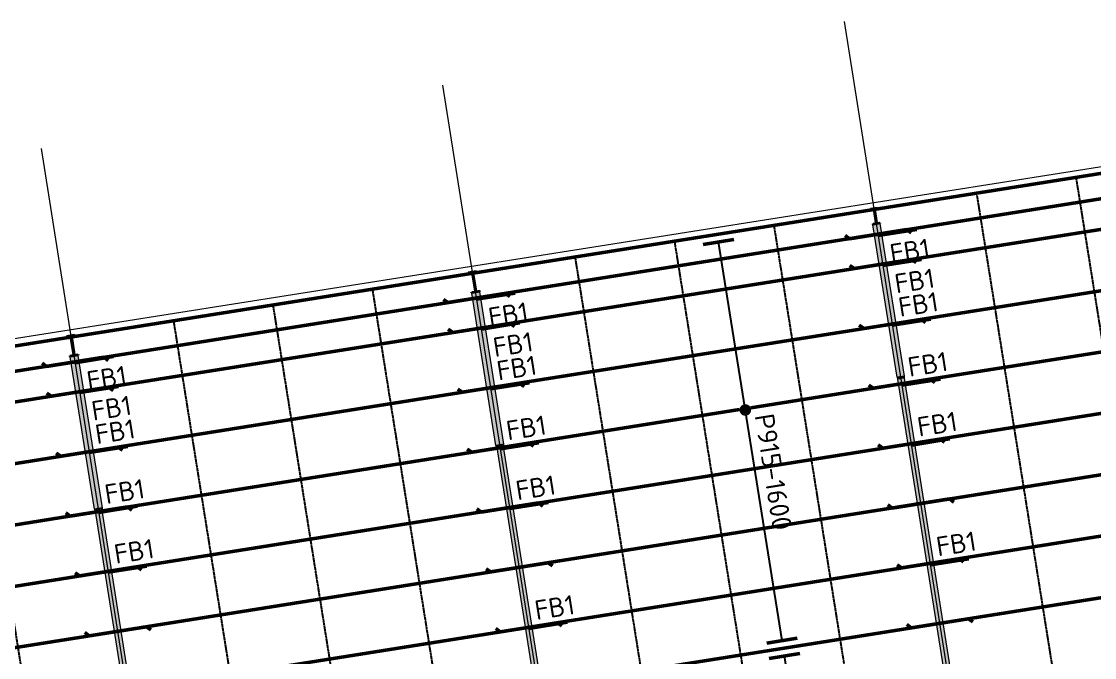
# Model space of a CAD drawing. Header units: millimetres. Extents: x 632 to 248581, y -2790 to 4057238.
# Drawn here: x 82256 to 109969, y 4038276 to 4054704 of the extents above; entities that cross this region are included whole.
import ezdxf

# ---------------------------------------------------------------- set-up
doc = ezdxf.new("R2010")
doc.units = ezdxf.units.MM
doc.linetypes.add('Dash', pattern=[7, 5, -2])
doc.linetypes.add('Hidden', pattern=[4, 3, -1])
for name, color, linetype, lineweight in [('S-280-A_STRUCT_FRAME', 2, 'Continuous', 18), ('S-280-M_COLUMN', 52, 'Continuous', 13), ('S-280-M_STRUCT_FRAME', 12, 'Continuous', 13), ('Z-000-T_TEXT', 131, 'Continuous', 25), ('Z-030-M_GRID', 191, 'Continuous', 13), ('Z-060-M_DETAIL', 92, 'Continuous', 25)]:
    doc.layers.add(name, color=color, linetype=linetype, lineweight=lineweight)
doc.styles.add('ISOCPEUR_2', font='isocpeur.ttf', dxfattribs={"height": 500})
doc.styles.add('ISOCPEUR_3', font='isocpeur.ttf', dxfattribs={"height": 2.5})

# ---------------------------------------------------------------- blocks, each defined once
blk = doc.blocks.new('NRP_Framing-Steel-Purlin C - P946 - EC250-24-4133020-S6_011 - UPPER PURLIN PLAN - PART 3')
at = {"layer": 'S-280-M_STRUCT_FRAME', "color": 1, "lineweight": 50}
blk.add_line((-2235857, 4052639), (-2325947, 4038306), dxfattribs=at)
blk.add_line((-2235857, 4052639), (-2325947, 4038306), dxfattribs=at)
blk = doc.blocks.new('NRP_Framing-Steel-Purlin Z - P916 - EZ250-24-4046602-S6_011 - UPPER PURLIN PLAN - PART 3')
at = {"layer": 'S-280-M_STRUCT_FRAME', "color": 1, "lineweight": 50}
for p, q in [((-2239754, 4041060), (-2252420, 4039044)), ((-2239640, 4040977), (-2239754, 4041060)), ((-2252420, 4039044), (-2252534, 4039127))]:
    blk.add_line(p, q, dxfattribs=at)
blk = doc.blocks.new('NRP_Framing-Steel-Purlin Z - P915 - EZ250-19-4046629-S6_011 - UPPER PURLIN PLAN - PART 3')
at = {"layer": 'S-280-M_STRUCT_FRAME', "color": 3, "lineweight": 50}
for p, q in [((-2250939, 4039280), (-2262790, 4037395)), ((-2250824, 4039198), (-2250939, 4039280)), ((-2262790, 4037395), (-2262904, 4037477))]:
    blk.add_line(p, q, dxfattribs=at)
blk = doc.blocks.new('NRP_Framing-Steel-Purlin Z - P916 - EZ250-24-V1-S6_011 - UPPER PURLIN PLAN - PART 3')
at = {"layer": 'S-280-M_STRUCT_FRAME', "color": 1, "lineweight": 50}
for p, q in [((-2240734, 4047244), (-2246196, 4046375)), ((-2240619, 4047162), (-2240734, 4047244)), ((-2246480, 4046330), (-2253400, 4045229)), ((-2253400, 4045229), (-2253514, 4045312))]:
    blk.add_line(p, q, dxfattribs=at)
blk = doc.blocks.new('NRP_Framing-Steel-Purlin Z - P915 - EZ250-19-V2-S6_011 - UPPER PURLIN PLAN - PART 3')
at = {"layer": 'S-280-M_STRUCT_FRAME', "color": 3, "lineweight": 50}
for p, q in [((-2251918, 4045465), (-2256564, 4044726)), ((-2251804, 4045382), (-2251918, 4045465)), ((-2256851, 4044680), (-2263769, 4043579)), ((-2263769, 4043579), (-2263884, 4043662))]:
    blk.add_line(p, q, dxfattribs=at)
blk = doc.blocks.new('NRP_Bridging Plan _v2_ - 3 Rows-4056164-S6_011 - UPPER PURLIN PLAN - PART 3')
at = {"layer": 'Z-060-M_DETAIL', "linetype": 'Hidden'}
for p, q in [((2270, -10100), (2270, 9588)), ((4870, -10100), (4870, 9588)), ((7470, -10100), (7470, 9588))]:
    blk.add_line(p, q, dxfattribs=at)
blk = doc.blocks.new('NRP_Extent _v2_ - 1-200-4253864-S6_011 - UPPER PURLIN PLAN - PART 3')
at = {"layer": 'Z-060-M_DETAIL'}
blk.add_hatch(color=256, dxfattribs=at).paths.add_polyline_path([(145, -39), (150, 0), (145, 39), (130, 75), (106, 106), (75, 130), (39, 145), (0, 150), (-39, 145), (-75, 130), (-106, 106), (-130, 75), (-145, 39), (-150, 0), (-145, -39), (-130, -75), (-106, -106), (-75, -130), (-39, -145), (0, -150), (39, -145), (75, -130), (106, -106), (130, -75)])
at = {"layer": 'Z-060-M_DETAIL', "lineweight": 50}
for p, q in [((-4395, -400), (-4395, 400)), ((6032, -400), (6032, 400))]:
    blk.add_line(p, q, dxfattribs=at)
at = {"layer": 'Z-060-M_DETAIL'}
blk.add_line((6032, 0), (-4395, 0), dxfattribs=at)
blk = doc.blocks.new('NRP_Extent _v2_ - 1-200-4253866-S6_011 - UPPER PURLIN PLAN - PART 3')
at = {"layer": 'Z-060-M_DETAIL'}
blk.add_hatch(color=256, dxfattribs=at).paths.add_polyline_path([(145, -39), (150, 0), (145, 39), (130, 75), (106, 106), (75, 130), (39, 145), (0, 150), (-39, 145), (-75, 130), (-106, 106), (-130, 75), (-145, 39), (-150, 0), (-145, -39), (-129, -76), (-106, -106), (-75, -130), (-39, -145), (0, -150), (39, -145), (75, -130), (106, -106), (130, -75)])
at = {"layer": 'Z-060-M_DETAIL', "lineweight": 50}
for p, q in [((-3358, -400), (-3358, 400)), ((5087, -400), (5087, 400))]:
    blk.add_line(p, q, dxfattribs=at)
at = {"layer": 'Z-060-M_DETAIL'}
blk.add_line((5087, 0), (-3358, 0), dxfattribs=at)
blk = doc.blocks.new('NRP_Fly Brace BN - FB1-4028766-S6_011 - UPPER PURLIN PLAN - PART 3')
at = {"layer": 'Z-000-T_TEXT'}
blk.add_line((0, 0), (5, 0), dxfattribs=at)
at = {"layer": 'Z-000-T_TEXT', "lineweight": 13, "insert": (1.11, 3.49), "char_height": 2.5, "width": 6.0928, "attachment_point": 1, "style": 'ISOCPEUR_3'}
blk.add_mtext('FB1', dxfattribs=at)
blk = doc.blocks.new('NRP_Fly Brace BN - FB1-4067984-S6_011 - UPPER PURLIN PLAN - PART 3')
at = {"layer": 'Z-000-T_TEXT'}
blk.add_line((0, 0), (5, 0), dxfattribs=at)
at = {"layer": 'Z-000-T_TEXT', "lineweight": 13, "insert": (1.11, -1.27), "char_height": 2.5, "width": 6.0928, "attachment_point": 1, "style": 'ISOCPEUR_3'}
blk.add_mtext('FB1', dxfattribs=at)

msp = doc.modelspace()

# ---------------------------------------------------------------- hatches: boundary and pattern name
at = {"layer": 'S-280-M_COLUMN'}
for points in [[(104251.7, 4049462.8), (104427.5, 4049490.7), (104425.5, 4049503.3), (104346.8, 4049492.4), (104342.1, 4049495.9), (104339.7, 4049501.3), (104284.3, 4049860.7), (104287.7, 4049865.5), (104293.1, 4049867.9), (104365.9, 4049879.4), (104363.9, 4049892.1), (104188.1, 4049864.2), (104190.1, 4049851.6), (104268.8, 4049862.5), (104273.6, 4049859), (104276, 4049853.6), (104331.3, 4049494.2), (104327.9, 4049489.4), (104322.5, 4049487), (104249.7, 4049475.5)], [(93884.7, 4047697.5), (94091.1, 4047730.2), (94089.1, 4047743.2), (93997.2, 4047730.6), (93991.4, 4047734.8), (93988.4, 4047741.4), (93915.1, 4048216.6), (93919.3, 4048222.5), (93925.9, 4048225.4), (94010.6, 4048238.8), (94008.5, 4048251.9), (93802.1, 4048219.2), (93804.2, 4048206.1), (93896, 4048218.8), (93901.9, 4048214.5), (93904.8, 4048207.9), (93978.2, 4047732.7), (93973.9, 4047726.9), (93967.3, 4047723.9), (93882.7, 4047710.5)], [(83514, 4046054.9), (83720.4, 4046087.6), (83718.4, 4046100.6), (83626.5, 4046087.9), (83620.6, 4046092.2), (83617.7, 4046098.8), (83544.3, 4046574), (83548.6, 4046579.9), (83555.2, 4046582.8), (83639.9, 4046596.2), (83637.8, 4046609.2), (83431.4, 4046576.6), (83433.4, 4046563.5), (83525.3, 4046576.2), (83531.1, 4046571.9), (83534.1, 4046565.3), (83607.5, 4046090.1), (83603.2, 4046084.2), (83596.6, 4046081.3), (83511.9, 4046067.9)]]:
    msp.add_hatch(color=256, dxfattribs=at).paths.add_polyline_path(points)
at = {"layer": 'S-280-M_STRUCT_FRAME'}
for points in [[(104871, 4045514.6), (105058.6, 4045544.3), (104435, 4049482), (104247.3, 4049452.3), (104766.9, 4046171.8)], [(94092.6, 4047720.8), (93886.2, 4047688.1), (94509.9, 4043750.5), (94716.3, 4043783.2)], [(84139.2, 4042107.8), (84345.6, 4042140.5), (83721.9, 4046078.2), (83515.5, 4046045.5), (84134.9, 4042134.5)], [(104877, 4045476.4), (104886.4, 4045477.9), (104879.1, 4045514.6), (104871.2, 4045513.3)], [(106673.3, 4034196.6), (106842.2, 4034223.3), (105049.3, 4045542.5), (104880.4, 4045515.7), (106668.6, 4034225.7)], [(105055.3, 4045504.7), (105064.7, 4045506.2), (105058.6, 4045543), (105049.5, 4045541.6), (105054, 4045513)], [(105064.9, 4045504.9), (105064.7, 4045506.2), (105055.5, 4045503.6)], [(94516.9, 4043706.1), (94535.7, 4043709.1), (94528.7, 4043752.3), (94510.1, 4043749.3)], [(96302.5, 4032554), (96471.4, 4032580.7), (94697.6, 4043779.8), (94528.7, 4043753.1), (96064, 4034060)], [(94704.6, 4043735.8), (94723.3, 4043738.8), (94716.3, 4043782), (94697.7, 4043779), (94704.5, 4043736.3)], [(94723.5, 4043737.7), (94723.3, 4043738.8), (94713.7, 4043736.3)], [(84146.2, 4042063.5), (84165, 4042066.5), (84158, 4042109.7), (84139.4, 4042106.7)], [(85931.8, 4030911.4), (86100.7, 4030938.1), (84326.9, 4042137.2), (84158, 4042110.4)], [(84333.9, 4042093.2), (84352.6, 4042096.2), (84345.6, 4042139.4), (84327.3, 4042134.5), (84333.8, 4042093.6)], [(84352.8, 4042095.1), (84352.6, 4042096.2), (84343, 4042093.6)]]:
    msp.add_hatch(color=9, dxfattribs=at).paths.add_polyline_path(points)

# ---------------------------------------------------------------- linework, layer by layer
at = {"layer": 'S-280-M_COLUMN', "lineweight": 35}
for p, q in [((104188.1, 4049864.2), (104363.9, 4049892.1)), ((104190.1, 4049851.6), (104188.1, 4049864.2)), ((104262.9, 4049863.1), (104190.1, 4049851.6)), ((104332, 4049500), (104276, 4049853.6)), ((104283.7, 4049854.9), (104339.7, 4049501.3)), ((104365.9, 4049879.4), (104293.1, 4049867.9)), ((104363.9, 4049892.1), (104365.9, 4049879.4)), ((104249.7, 4049475.5), (104322.5, 4049487)), ((104251.7, 4049462.8), (104249.7, 4049475.5)), ((104427.5, 4049490.7), (104251.7, 4049462.8)), ((104352.7, 4049491.8), (104425.5, 4049503.3)), ((104425.5, 4049503.3), (104427.5, 4049490.7)), ((93802.1, 4048219.2), (94008.5, 4048251.9)), ((93804.2, 4048206.1), (93802.1, 4048219.2)), ((93888.8, 4048219.5), (93804.2, 4048206.1)), ((93978.9, 4047739.9), (93904.8, 4048207.9)), ((93914.3, 4048209.4), (93988.4, 4047741.4)), ((94010.6, 4048238.8), (93925.9, 4048225.4)), ((94008.5, 4048251.9), (94010.6, 4048238.8)), ((93882.7, 4047710.5), (93967.3, 4047723.9)), ((93884.7, 4047697.5), (93882.7, 4047710.5)), ((94091.1, 4047730.2), (93884.7, 4047697.5)), ((94004.4, 4047729.8), (94089.1, 4047743.2)), ((94089.1, 4047743.2), (94091.1, 4047730.2)), ((83431.4, 4046576.6), (83637.8, 4046609.2)), ((83433.4, 4046563.5), (83431.4, 4046576.6)), ((83518.1, 4046576.9), (83433.4, 4046563.5)), ((83608.2, 4046097.3), (83534.1, 4046565.3)), ((83543.6, 4046566.8), (83617.7, 4046098.8)), ((83639.9, 4046596.2), (83555.2, 4046582.8)), ((83637.8, 4046609.2), (83639.9, 4046596.2)), ((83511.9, 4046067.9), (83596.6, 4046081.3)), ((83514, 4046054.9), (83511.9, 4046067.9)), ((83720.4, 4046087.6), (83514, 4046054.9)), ((83633.7, 4046087.2), (83718.4, 4046100.6)), ((83718.4, 4046100.6), (83720.4, 4046087.6))]:
    msp.add_line(p, q, dxfattribs=at)
for centre, radius, start, end in [((104264.7, 4049851.8), 11.4, 9.00033, 99.00033), ((104294.9, 4049856.6), 11.4, 99.00033, 189.00033), ((104320.7, 4049498.3), 11.4, 279.00033, 9.00033), ((104350.9, 4049503), 11.4, 189.00033, 279.00033), ((93891, 4048205.7), 14, 9.00033, 99.00033), ((93928.1, 4048211.6), 14, 99.00033, 189.00033), ((93965.1, 4047737.8), 14, 279.00033, 9.00033), ((94002.2, 4047743.6), 14, 189.00033, 279.00033), ((83520.3, 4046563.1), 14, 9.00033, 99.00033), ((83557.4, 4046569), 14, 99.00033, 189.00033), ((83594.4, 4046095.1), 14, 279.00033, 9.00033), ((83631.5, 4046101), 14, 189.00033, 279.00033)]:
    msp.add_arc(centre, radius, start, end, dxfattribs=at)
at = {"layer": 'S-280-M_STRUCT_FRAME', "color": 55}
for p, q in [((104247.3, 4049452.3), (104435, 4049482)), ((105058.6, 4045544.3), (104435, 4049482)), ((104871, 4045514.6), (104247.3, 4049452.3)), ((93886.2, 4047688.1), (94092.6, 4047720.8)), ((94509.9, 4043750.5), (93886.2, 4047688.1)), ((94716.3, 4043783.2), (94092.6, 4047720.8)), ((83515.5, 4046045.5), (83721.9, 4046078.2)), ((84139.2, 4042107.8), (83515.5, 4046045.5)), ((84345.6, 4042140.5), (83721.9, 4046078.2)), ((105058.6, 4045544.3), (104871, 4045514.6)), ((104871, 4045514.6), (104871.2, 4045513.3)), ((104871.2, 4045513.3), (104880.6, 4045514.8)), ((104871.2, 4045513.3), (104877, 4045476.4)), ((104886.4, 4045477.9), (104877, 4045476.4)), ((104877, 4045476.4), (104877.2, 4045475.2)), ((104877.2, 4045475.2), (104886.6, 4045476.7)), ((104880.4, 4045515.7), (105049.3, 4045542.5)), ((106673.3, 4034196.6), (104880.4, 4045515.7)), ((106842.2, 4034223.3), (105049.3, 4045542.5)), ((105049.5, 4045541.6), (105058.8, 4045543.1)), ((105064.7, 4045506.2), (105055.3, 4045504.7)), ((105055.5, 4045503.4), (105064.9, 4045504.9)), ((105058.8, 4045543.1), (105058.6, 4045544.3)), ((105064.7, 4045506.2), (105058.8, 4045543.1)), ((105064.9, 4045504.9), (105064.7, 4045506.2)), ((94716.3, 4043783.2), (94509.9, 4043750.5)), ((94509.9, 4043750.5), (94510.1, 4043749.3)), ((94510.1, 4043749.3), (94528.8, 4043752.3)), ((94510.1, 4043749.3), (94516.9, 4043706.1)), ((94535.7, 4043709.1), (94516.9, 4043706.1)), ((94516.9, 4043706.1), (94517.1, 4043705)), ((94517.1, 4043705), (94535.9, 4043708)), ((94528.7, 4043753.1), (94697.6, 4043779.8)), ((96302.5, 4032554), (94528.7, 4043753.1)), ((96471.4, 4032580.7), (94697.6, 4043779.8)), ((94697.7, 4043779), (94716.5, 4043782)), ((94723.3, 4043738.8), (94704.6, 4043735.8)), ((94704.8, 4043734.7), (94723.5, 4043737.7)), ((94716.5, 4043782), (94716.3, 4043783.2)), ((94723.3, 4043738.8), (94716.5, 4043782)), ((94723.5, 4043737.7), (94723.3, 4043738.8)), ((84345.6, 4042140.5), (84139.2, 4042107.8)), ((84139.2, 4042107.8), (84139.4, 4042106.7)), ((84139.4, 4042106.7), (84158.1, 4042109.7)), ((84139.4, 4042106.7), (84146.2, 4042063.5)), ((84165, 4042066.5), (84146.2, 4042063.5)), ((84146.2, 4042063.5), (84146.4, 4042062.4)), ((84146.4, 4042062.4), (84165.1, 4042065.3)), ((84158, 4042110.4), (84326.9, 4042137.2)), ((85931.8, 4030911.4), (84158, 4042110.4)), ((86100.7, 4030938.1), (84326.9, 4042137.2)), ((84327, 4042136.4), (84345.8, 4042139.4)), ((84352.6, 4042096.2), (84333.9, 4042093.2)), ((84334, 4042092.1), (84352.8, 4042095.1)), ((84345.8, 4042139.4), (84345.6, 4042140.5)), ((84352.6, 4042096.2), (84345.8, 4042139.4)), ((84352.8, 4042095.1), (84352.6, 4042096.2))]:
    msp.add_line(p, q, dxfattribs=at)
at = {"layer": 'S-280-M_STRUCT_FRAME', "color": 55, "linetype": 'Dash'}
for p, q in [((104880.6, 4045514.8), (104960.5, 4045527.5)), ((104966.4, 4045490.6), (104886.5, 4045477.9)), ((104886.6, 4045476.7), (105055.4, 4045503.4)), ((104960.5, 4045527.5), (104966.4, 4045490.6)), ((104969.5, 4045528.9), (105049.4, 4045541.6)), ((104969.5, 4045528.9), (104969.5, 4045529)), ((104975.3, 4045492), (104969.5, 4045528.9)), ((105055.2, 4045504.7), (104975.3, 4045492)), ((94528.9, 4043752.3), (94608.5, 4043764.9)), ((94615.4, 4043721.7), (94535.7, 4043709.1)), ((94535.9, 4043708), (94704.7, 4043734.7)), ((94608.5, 4043764.9), (94615.4, 4043721.7)), ((94618, 4043766.4), (94697.7, 4043779)), ((94618, 4043766.4), (94618, 4043766.5)), ((94624.9, 4043723.2), (94618, 4043766.4)), ((94704.5, 4043735.8), (94624.9, 4043723.2)), ((84158.2, 4042109.7), (84237.8, 4042122.3)), ((84244.7, 4042079.1), (84165, 4042066.5)), ((84165.2, 4042065.3), (84334, 4042092.1)), ((84237.8, 4042122.3), (84244.7, 4042079.1)), ((84247.3, 4042123.8), (84327, 4042136.4)), ((84247.3, 4042123.8), (84247.3, 4042123.9)), ((84254.1, 4042080.6), (84247.3, 4042123.8)), ((84333.8, 4042093.2), (84254.1, 4042080.6))]:
    msp.add_line(p, q, dxfattribs=at)
at = {"layer": 'Z-030-M_GRID'}
for p, q in [((30403.7, 4038329.4), (133694.3, 4054689.6)), ((111552.4, 4003938.6), (103511.6, 4054704.1)), ((101181.7, 4002296), (93140.9, 4053061.5)), ((90811, 4000653.3), (82770.2, 4051418.9))]:
    msp.add_line(p, q, dxfattribs=at)

# ---------------------------------------------------------------- block references
at = {"layer": 'S-280-M_STRUCT_FRAME', "color": 1, "lineweight": 50}
for name, p in [('NRP_Framing-Steel-Purlin C - P946 - EC250-24-4133020-S6_011 - UPPER PURLIN PLAN - PART 3', (2357652.5, 0)), ('NRP_Framing-Steel-Purlin Z - P916 - EZ250-24-4046602-S6_011 - UPPER PURLIN PLAN - PART 3', (2356060.7, 10050.1)), ('NRP_Framing-Steel-Purlin Z - P916 - EZ250-24-4046602-S6_011 - UPPER PURLIN PLAN - PART 3', (2356183.1, 9277)), ('NRP_Framing-Steel-Purlin Z - P916 - EZ250-24-4046602-S6_011 - UPPER PURLIN PLAN - PART 3', (2356428, 7730.9)), ('NRP_Framing-Steel-Purlin Z - P916 - EZ250-24-V1-S6_011 - UPPER PURLIN PLAN - PART 3', (2357652.5, 0)), ('NRP_Framing-Steel-Purlin Z - P916 - EZ250-24-4046602-S6_011 - UPPER PURLIN PLAN - PART 3', (2356917.8, 4638.5)), ('NRP_Framing-Steel-Purlin Z - P916 - EZ250-24-4046602-S6_011 - UPPER PURLIN PLAN - PART 3', (2357162.7, 3092.3)), ('NRP_Framing-Steel-Purlin Z - P916 - EZ250-24-4046602-S6_011 - UPPER PURLIN PLAN - PART 3', (2357407.6, 1546.2)), ('NRP_Framing-Steel-Purlin Z - P916 - EZ250-24-4046602-S6_011 - UPPER PURLIN PLAN - PART 3', (2357652.5, 0)), ('NRP_Framing-Steel-Purlin Z - P916 - EZ250-24-4046602-S6_011 - UPPER PURLIN PLAN - PART 3', (2357933.4, -1773.4))]:
    msp.add_blockref(name, p, dxfattribs=at)
at = {"layer": 'S-280-M_STRUCT_FRAME', "color": 3, "lineweight": 50}
for name, p in [('NRP_Framing-Steel-Purlin Z - P915 - EZ250-19-4046629-S6_011 - UPPER PURLIN PLAN - PART 3', (2356060.7, 10050.1)), ('NRP_Framing-Steel-Purlin Z - P915 - EZ250-19-4046629-S6_011 - UPPER PURLIN PLAN - PART 3', (2356183.1, 9277)), ('NRP_Framing-Steel-Purlin Z - P915 - EZ250-19-4046629-S6_011 - UPPER PURLIN PLAN - PART 3', (2345691.1, 8400.4)), ('NRP_Framing-Steel-Purlin Z - P915 - EZ250-19-4046629-S6_011 - UPPER PURLIN PLAN - PART 3', (2356428, 7730.9)), ('NRP_Framing-Steel-Purlin Z - P915 - EZ250-19-4046629-S6_011 - UPPER PURLIN PLAN - PART 3', (2345813.5, 7627.3)), ('NRP_Framing-Steel-Purlin Z - P915 - EZ250-19-4046629-S6_011 - UPPER PURLIN PLAN - PART 3', (2335321.5, 6750.7)), ('NRP_Framing-Steel-Purlin Z - P915 - EZ250-19-4046629-S6_011 - UPPER PURLIN PLAN - PART 3', (2346058.4, 6081.2)), ('NRP_Framing-Steel-Purlin Z - P915 - EZ250-19-V2-S6_011 - UPPER PURLIN PLAN - PART 3', (2357652.5, 0)), ('NRP_Framing-Steel-Purlin Z - P915 - EZ250-19-4046629-S6_011 - UPPER PURLIN PLAN - PART 3', (2335443.9, 5977.6)), ('NRP_Framing-Steel-Purlin Z - P915 - EZ250-19-4046629-S6_011 - UPPER PURLIN PLAN - PART 3', (2335688.8, 4431.5)), ('NRP_Framing-Steel-Purlin Z - P915 - EZ250-19-4046629-S6_011 - UPPER PURLIN PLAN - PART 3', (2346303.3, 4535)), ('NRP_Framing-Steel-Purlin Z - P915 - EZ250-19-4046629-S6_011 - UPPER PURLIN PLAN - PART 3', (2356917.8, 4638.5)), ('NRP_Framing-Steel-Purlin Z - P915 - EZ250-19-4046629-S6_011 - UPPER PURLIN PLAN - PART 3', (2357162.7, 3092.3)), ('NRP_Framing-Steel-Purlin Z - P915 - EZ250-19-4046629-S6_011 - UPPER PURLIN PLAN - PART 3', (2335933.7, 2885.3)), ('NRP_Framing-Steel-Purlin Z - P915 - EZ250-19-4046629-S6_011 - UPPER PURLIN PLAN - PART 3', (2346548.2, 2988.8)), ('NRP_Framing-Steel-Purlin Z - P915 - EZ250-19-4046629-S6_011 - UPPER PURLIN PLAN - PART 3', (2336178.6, 1339.1)), ('NRP_Framing-Steel-Purlin Z - P915 - EZ250-19-4046629-S6_011 - UPPER PURLIN PLAN - PART 3', (2346793.1, 1442.6)), ('NRP_Framing-Steel-Purlin Z - P915 - EZ250-19-4046629-S6_011 - UPPER PURLIN PLAN - PART 3', (2357407.6, 1546.2)), ('NRP_Framing-Steel-Purlin Z - P915 - EZ250-19-4046629-S6_011 - UPPER PURLIN PLAN - PART 3', (2357652.5, 0)), ('NRP_Framing-Steel-Purlin Z - P915 - EZ250-19-4046629-S6_011 - UPPER PURLIN PLAN - PART 3', (2336423.5, -207)), ('NRP_Framing-Steel-Purlin Z - P915 - EZ250-19-4046629-S6_011 - UPPER PURLIN PLAN - PART 3', (2347038, -103.5))]:
    msp.add_blockref(name, p, dxfattribs=at)
at = {"layer": 'Z-000-T_TEXT', "lineweight": 13, "xscale": 200, "yscale": 200, "zscale": 200}
for name, p, rotation in [('NRP_Fly Brace BN - FB1-4067984-S6_011 - UPPER PURLIN PLAN - PART 3', (104389.5, 4049158.2), 9.039724424058926), ('NRP_Fly Brace BN - FB1-4067984-S6_011 - UPPER PURLIN PLAN - PART 3', (104512.5, 4048385.3), 9.039724424058926), ('NRP_Fly Brace BN - FB1-4067984-S6_011 - UPPER PURLIN PLAN - PART 3', (94018.8, 4047515.6), 9.039724424058926), ('NRP_Fly Brace BN - FB1-4028766-S6_011 - UPPER PURLIN PLAN - PART 3', (104757.4, 4046839.1), 9.039724395096867), ('NRP_Fly Brace BN - FB1-4067984-S6_011 - UPPER PURLIN PLAN - PART 3', (94141.8, 4046742.6), 9.039724424058926), ('NRP_Fly Brace BN - FB1-4028766-S6_011 - UPPER PURLIN PLAN - PART 3', (105002.3, 4045292.9), 9.039724395096867), ('NRP_Fly Brace BN - FB1-4067984-S6_011 - UPPER PURLIN PLAN - PART 3', (83648.1, 4045873), 9.039724424058926), ('NRP_Fly Brace BN - FB1-4028766-S6_011 - UPPER PURLIN PLAN - PART 3', (94386.7, 4045196.5), 9.039724395096867), ('NRP_Fly Brace BN - FB1-4067984-S6_011 - UPPER PURLIN PLAN - PART 3', (83771, 4045100), 9.039724424058926), ('NRP_Fly Brace BN - FB1-4028766-S6_011 - UPPER PURLIN PLAN - PART 3', (94631.6, 4043650.3), 9.039724395096867), ('NRP_Fly Brace BN - FB1-4028766-S6_011 - UPPER PURLIN PLAN - PART 3', (105247.2, 4043746.7), 9.039724395096867), ('NRP_Fly Brace BN - FB1-4028766-S6_011 - UPPER PURLIN PLAN - PART 3', (84015.9, 4043553.8), 9.039724395096867), ('NRP_Fly Brace BN - FB1-4028766-S6_011 - UPPER PURLIN PLAN - PART 3', (84260.8, 4042007.7), 9.039724395096867), ('NRP_Fly Brace BN - FB1-4028766-S6_011 - UPPER PURLIN PLAN - PART 3', (94876.5, 4042104.1), 9.039724395096867), ('NRP_Fly Brace BN - FB1-4028766-S6_011 - UPPER PURLIN PLAN - PART 3', (105737, 4040654.4), 9.039724395096867), ('NRP_Fly Brace BN - FB1-4028766-S6_011 - UPPER PURLIN PLAN - PART 3', (84505.7, 4040461.5), 9.039724395096867), ('NRP_Fly Brace BN - FB1-4028766-S6_011 - UPPER PURLIN PLAN - PART 3', (95366.3, 4039011.8), 9.039724395096867)]:
    msp.add_blockref(name, p, dxfattribs=dict(at, rotation=rotation))
at = {"layer": 'Z-060-M_DETAIL', "linetype": 'Hidden', "rotation": 189.0791391923992}
for p in [(115898.4, 4041426), (105527.7, 4039783.3), (95157, 4038140.7), (84786.3, 4036498.1)]:
    msp.add_blockref('NRP_Bridging Plan _v2_ - 3 Rows-4056164-S6_011 - UPPER PURLIN PLAN - PART 3', p, dxfattribs=at)
at = {"layer": 'Z-060-M_DETAIL', "rotation": 279.0397244096842}
for name, p in [('NRP_Extent _v2_ - 1-200-4253864-S6_011 - UPPER PURLIN PLAN - PART 3', (100950.2, 4044669.2)), ('NRP_Extent _v2_ - 1-200-4253866-S6_011 - UPPER PURLIN PLAN - PART 3', (102488.4, 4035000.7))]:
    msp.add_blockref(name, p, dxfattribs=at)

# ---------------------------------------------------------------- texts
at = {"layer": 'S-280-A_STRUCT_FRAME', "lineweight": 13, "insert": (101680.3, 4044607.5), "char_height": 500, "width": 3687.762, "attachment_point": 1, "rotation": 279.03972, "style": 'ISOCPEUR_2'}
msp.add_mtext('P915-1600', dxfattribs=at)

doc.saveas('drawing.dxf')
